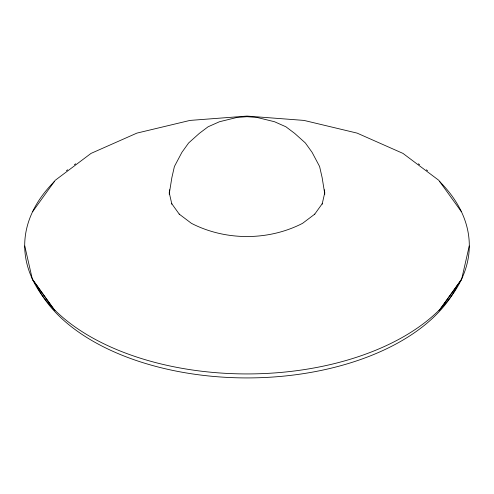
<?xml version="1.0" encoding="UTF-8"?>
<svg xmlns="http://www.w3.org/2000/svg" width="494" height="494" viewBox="0 0 494 494"><rect width="100%" height="100%" fill="white"/><g stroke="black" fill="none" stroke-linecap="round" stroke-linejoin="round"><path stroke-width="0.74" d="M169.195 194.167L171.844 177.723L174.407 166.49L181.916 152.331L188.646 142.951L199.354 133.361L208.098 126.785L219.49 121.734L236.929 117.455L247 116.689L257.071 117.455L274.51 121.734L285.903 126.785L294.646 133.361L305.354 142.951L312.084 152.331L319.593 166.49L322.156 177.723L324.805 194.167M324.811 192.481L322.162 204.102L322.409 203.454L314.61 214.328L314.82 214.093L302.594 223.325C268.415 240.93 225.585 240.93 191.406 223.325L179.18 214.093L179.39 214.328L171.591 203.454L171.838 204.102L169.189 192.481M461.662 279.19L469.238 245.981M32.598 211.735L55.18 180.329L91.032 153.399L136.894 133.114L190.005 120.413L247 116.078L303.995 120.413L357.106 133.114L402.968 153.399L438.82 180.329L461.402 211.735M439.049 310.677L461.198 279.795M439.302 310.448L461.489 279.53M32.802 279.795L54.951 310.677M32.511 279.53L54.698 310.448M24.762 245.981L32.338 279.19M439.518 181.422A222.3 128.341 0 0 1 247 373.933A222.3 128.341 0 0 1 54.482 181.422M66.431 170.733A222.3 128.341 0 0 1 67.61 169.794M74.39 164.718A222.3 128.341 0 0 1 75.662 163.817M418.338 163.817A222.3 128.341 0 0 1 419.61 164.718M426.39 169.794A222.3 128.341 0 0 1 427.569 170.733M169.362 191.24A77.805 44.923 0 0 1 169.566 189.77M324.435 189.77A77.805 44.923 0 0 1 324.638 191.24M457.815 284.525A218.255 126.007 0 0 1 247 377.922A218.255 126.007 0 0 1 36.186 284.525"/></g></svg>
